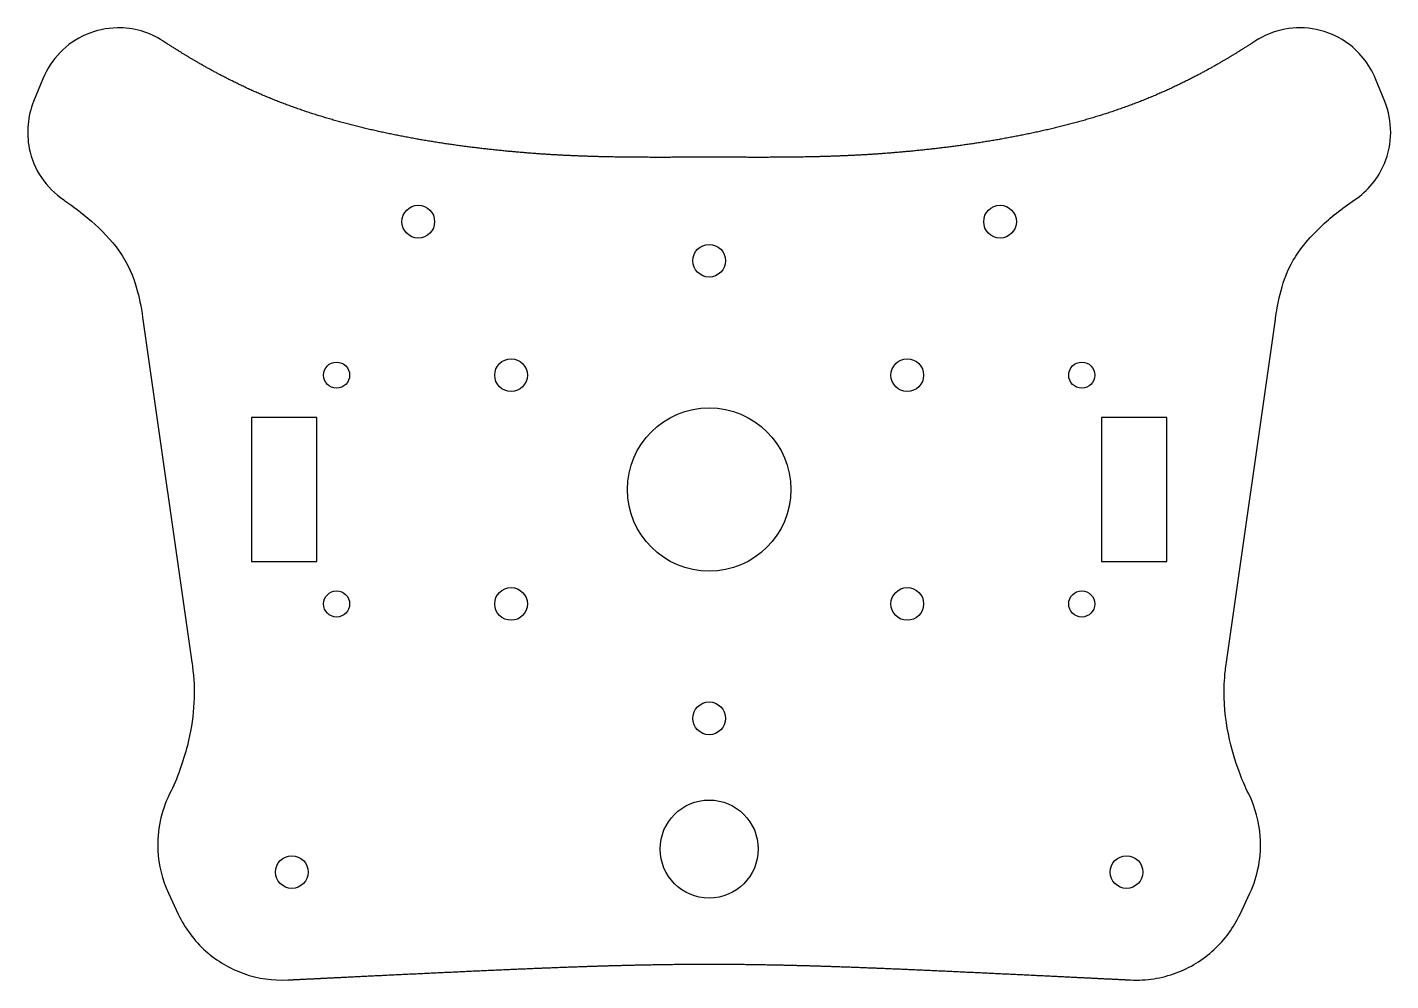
# Model space of a CAD drawing. Header units: millimetres. Extents: x -104 to 104, y -75 to 71.
import ezdxf

# ---------------------------------------------------------------- set-up
doc = ezdxf.new("R2010")
doc.units = ezdxf.units.MM
doc.layers.get('0').update_dxf_attribs({"linetype": 'CONTINUOUS'})

msp = doc.modelspace()

# ---------------------------------------------------------------- linework, layer by layer
for p, q in [((-101.95, 62.82), (-103.35, 59.36)), ((103.35, 59.36), (101.95, 62.82)), ((-86.59, 25.64), (-79.15, -26.4)), ((79.15, -26.4), (86.59, 25.64)), ((-82.72, -61.73), (-81.22, -64.94)), ((81.22, -64.94), (82.72, -61.73))]:
    msp.add_line(p, q)
for points in [[(-70, 11), (-70, -11), (-60, -11), (-60, 11)], [(70, -11), (70, 11), (60, 11), (60, -11)]]:
    msp.add_lwpolyline(points, close=True)
for centre, radius in [((-44.5, 40.98), 2.5), ((44.5, 40.98), 2.5), ((0, 35), 2.5), ((-57, 17.5), 2), ((-30.31, 17.5), 2.5), ((30.31, 17.5), 2.5), ((57, 17.5), 2), ((0, 0), 12.5), ((-57, -17.5), 2), ((-30.31, -17.5), 2.5), ((30.31, -17.5), 2.5), ((57, -17.5), 2), ((0, -35), 2.5), ((0, -55), 7.5), ((-63.85, -58.52), 2.5), ((63.85, -58.52), 2.5)]:
    msp.add_circle(centre, radius)
for points, degree, knots in [([(-83.56, 68.62), (-84.6, 69.29), (-85.73, 69.81), (-88.11, 70.49), (-89.35, 70.65), (-92.22, 70.6), (-93.82, 70.25), (-96.81, 68.96), (-98.17, 68.03), (-100.44, 65.7), (-101.34, 64.33), (-101.95, 62.82)], 3, [-2.208832, -2.208832, -2.208832, -2.208832, -1.836874, -1.836874, -1.464917, -1.464917, -0.976611, -0.976611, -0.488306, -0.488306, 0, 0, 0, 0]), ([(101.95, 62.82), (101.49, 63.97), (100.85, 65.04), (99.29, 66.97), (98.37, 67.81), (95.99, 69.41), (94.48, 70.05), (91.29, 70.7), (89.65, 70.72), (86.45, 70.11), (84.92, 69.5), (83.56, 68.62)], 3, [-2.208832, -2.208832, -2.208832, -2.208832, -1.836874, -1.836874, -1.464917, -1.464917, -0.976611, -0.976611, -0.488306, -0.488306, 0, 0, 0, 0]), ([(0, 50.83), (-0.97, 50.83), (-2.89, 50.83), (-5.74, 50.82), (-9.51, 50.81), (-14.24, 50.85), (-19.11, 50.96), (-24.22, 51.2), (-29.61, 51.6), (-35.26, 52.18), (-41.11, 52.97), (-47.05, 53.99), (-52.98, 55.26), (-58.83, 56.83), (-64.55, 58.73), (-70.13, 61.02), (-75.04, 63.47), (-78.79, 65.61), (-81.43, 67.25), (-83.02, 68.27), (-83.56, 68.62)], 5, [0, 0, 0, 0, 0, 0, 0.0133333, 0.0266667, 0.04, 0.0533333, 0.0666667, 0.08, 0.0933333, 0.1066667, 0.12, 0.1333333, 0.1466667, 0.16, 0.1733333, 0.1866667, 0.2, 0.2069753, 0.2069753, 0.2069753, 0.2069753, 0.2069753, 0.2069753]), ([(83.56, 68.62), (83.02, 68.27), (81.43, 67.25), (78.79, 65.61), (75.04, 63.47), (70.13, 61.02), (64.55, 58.73), (58.83, 56.83), (52.98, 55.26), (47.05, 53.99), (41.11, 52.97), (35.26, 52.18), (29.61, 51.6), (24.22, 51.2), (19.11, 50.96), (14.24, 50.85), (9.51, 50.81), (5.74, 50.82), (2.89, 50.83), (0.97, 50.83), (0, 50.83)], 5, [-0.2069753, -0.2069753, -0.2069753, -0.2069753, -0.2069753, -0.2069753, -0.2, -0.1866667, -0.1733333, -0.16, -0.1466667, -0.1333333, -0.12, -0.1066667, -0.0933333, -0.08, -0.0666667, -0.0533333, -0.04, -0.0266667, -0.0133333, 0, 0, 0, 0, 0, 0]), ([(-103.35, 59.36), (-103.81, 58.23), (-104.09, 57.04), (-104.32, 54.62), (-104.25, 53.39), (-103.69, 50.6), (-103.06, 49.09), (-101.25, 46.38), (-100.09, 45.22), (-98.74, 44.31)], 3, [-1.707875, -1.707875, -1.707875, -1.707875, -1.342243, -1.342243, -0.976611, -0.976611, -0.488306, -0.488306, 0, 0, 0, 0]), ([(98.74, 44.31), (99.75, 44.99), (100.66, 45.81), (102.2, 47.7), (102.83, 48.75), (103.93, 51.38), (104.25, 52.99), (104.27, 56.24), (103.96, 57.85), (103.35, 59.36)], 3, [-1.707875, -1.707875, -1.707875, -1.707875, -1.342243, -1.342243, -0.976611, -0.976611, -0.488306, -0.488306, 0, 0, 0, 0]), ([(-98.74, 44.31), (-98.68, 44.27), (-98.62, 44.22), (-96.38, 42.7), (-92.69, 39.87), (-88.98, 34.68), (-88.09, 32.77), (-87.12, 29.06), (-86.78, 27.42), (-86.59, 25.64)], 3, [1.844064, 1.844064, 1.844064, 1.844064, 1.8479942, 1.8479942, 1.988053, 1.988053, 2.0627018, 2.0627018, 2.0983969, 2.0983969, 2.0983969, 2.0983969]), ([(86.59, 25.64), (86.61, 25.85), (86.63, 26.05), (86.87, 27.92), (87.46, 31.51), (89.81, 35.96), (91.1, 37.87), (94.99, 41.53), (96.78, 42.99), (98.74, 44.31)], 3, [2.091137, 2.091137, 2.091137, 2.091137, 2.171779, 2.171779, 2.874819, 2.874819, 3.218227, 3.218227, 3.403653, 3.403653, 3.403653, 3.403653]), ([(-79.15, -26.4), (-79.09, -26.78), (-79.03, -27.16), (-78.98, -27.59), (-78.97, -27.65), (-78.97, -27.7)], 3, [14.162772, 14.162772, 14.162772, 14.162772, 15.781035, 15.781035, 16.014292, 16.014292, 16.014292, 16.014292]), ([(-78.97, -27.7), (-78.53, -31.4), (-78.84, -35.2), (-80.45, -41.61), (-81.36, -44.19), (-82.54, -46.56)], 3, [16.014292, 16.014292, 16.014292, 16.014292, 31.692731, 31.692731, 41.495415, 41.495415, 41.495415, 41.495415]), ([(82.54, -46.56), (81.96, -45.4), (81.47, -44.24), (79.95, -40.13), (78.58, -35.25), (78.83, -29.08), (78.89, -28.38), (78.97, -27.7)], 3, [3.042427, 3.042427, 3.042427, 3.042427, 3.492549, 3.492549, 4.733081, 4.733081, 4.896186, 4.896186, 4.896186, 4.896186]), ([(-82.54, -46.56), (-83.19, -47.89), (-83.68, -49.29), (-84.29, -52.19), (-84.41, -53.68), (-84.23, -57.43), (-83.68, -59.67), (-82.72, -61.73)], 3, [-1.572639, -1.572639, -1.572639, -1.572639, -1.128133, -1.128133, -0.683628, -0.683628, 0, 0, 0, 0]), ([(82.72, -61.73), (83.35, -60.39), (83.8, -58.97), (84.34, -56.06), (84.42, -54.57), (84.15, -50.82), (83.55, -48.6), (82.54, -46.56)], 3, [-1.572639, -1.572639, -1.572639, -1.572639, -1.128133, -1.128133, -0.683628, -0.683628, 0, 0, 0, 0]), ([(-81.22, -64.94), (-80.72, -66.02), (-80.11, -67.04), (-78.7, -68.94), (-77.9, -69.82), (-75.31, -72.12), (-73.33, -73.29), (-69.03, -74.81), (-66.75, -75.14), (-64.48, -75.02)], 3, [-2.078759, -2.078759, -2.078759, -2.078759, -1.723007, -1.723007, -1.367256, -1.367256, -0.683628, -0.683628, 0, 0, 0, 0]), ([(64.48, -75.02), (65.66, -75.08), (66.85, -75.02), (69.19, -74.66), (70.35, -74.36), (73.59, -73.16), (75.55, -71.95), (78.9, -68.86), (80.26, -67.01), (81.22, -64.94)], 3, [-2.078759, -2.078759, -2.078759, -2.078759, -1.723007, -1.723007, -1.367256, -1.367256, -0.683628, -0.683628, 0, 0, 0, 0]), ([(-64.48, -75.02), (-63.47, -74.97), (-60.99, -74.85), (-56.95, -74.65), (-51.27, -74.37), (-44.04, -74.02), (-36.58, -73.67), (-29.53, -73.35), (-22.95, -73.08), (-16.81, -72.87), (-11.01, -72.71), (-6.55, -72.64), (-3.26, -72.6), (-1.08, -72.59), (0, -72.59)], 5, [0.8707714, 0.8707714, 0.8707714, 0.8707714, 0.8707714, 0.8707714, 0.88, 0.8933333, 0.9066667, 0.92, 0.9333333, 0.9466667, 0.96, 0.9733333, 0.9866667, 1, 1, 1, 1, 1, 1]), ([(0, -72.59), (1.08, -72.59), (3.26, -72.6), (6.55, -72.64), (11.01, -72.71), (16.81, -72.87), (22.95, -73.08), (29.53, -73.35), (36.58, -73.67), (44.04, -74.02), (51.27, -74.37), (56.95, -74.65), (60.99, -74.85), (63.47, -74.97), (64.48, -75.02)], 5, [-1, -1, -1, -1, -1, -1, -0.9866667, -0.9733333, -0.96, -0.9466667, -0.9333333, -0.92, -0.9066667, -0.8933333, -0.88, -0.8707714, -0.8707714, -0.8707714, -0.8707714, -0.8707714, -0.8707714])]:
    msp.add_open_spline(points, degree=degree, knots=knots)
msp.add_open_spline([(78.97, -27.7), (79.02, -27.26), (79.08, -26.83), (79.15, -26.4)], degree=3)

doc.saveas('drawing.dxf')
